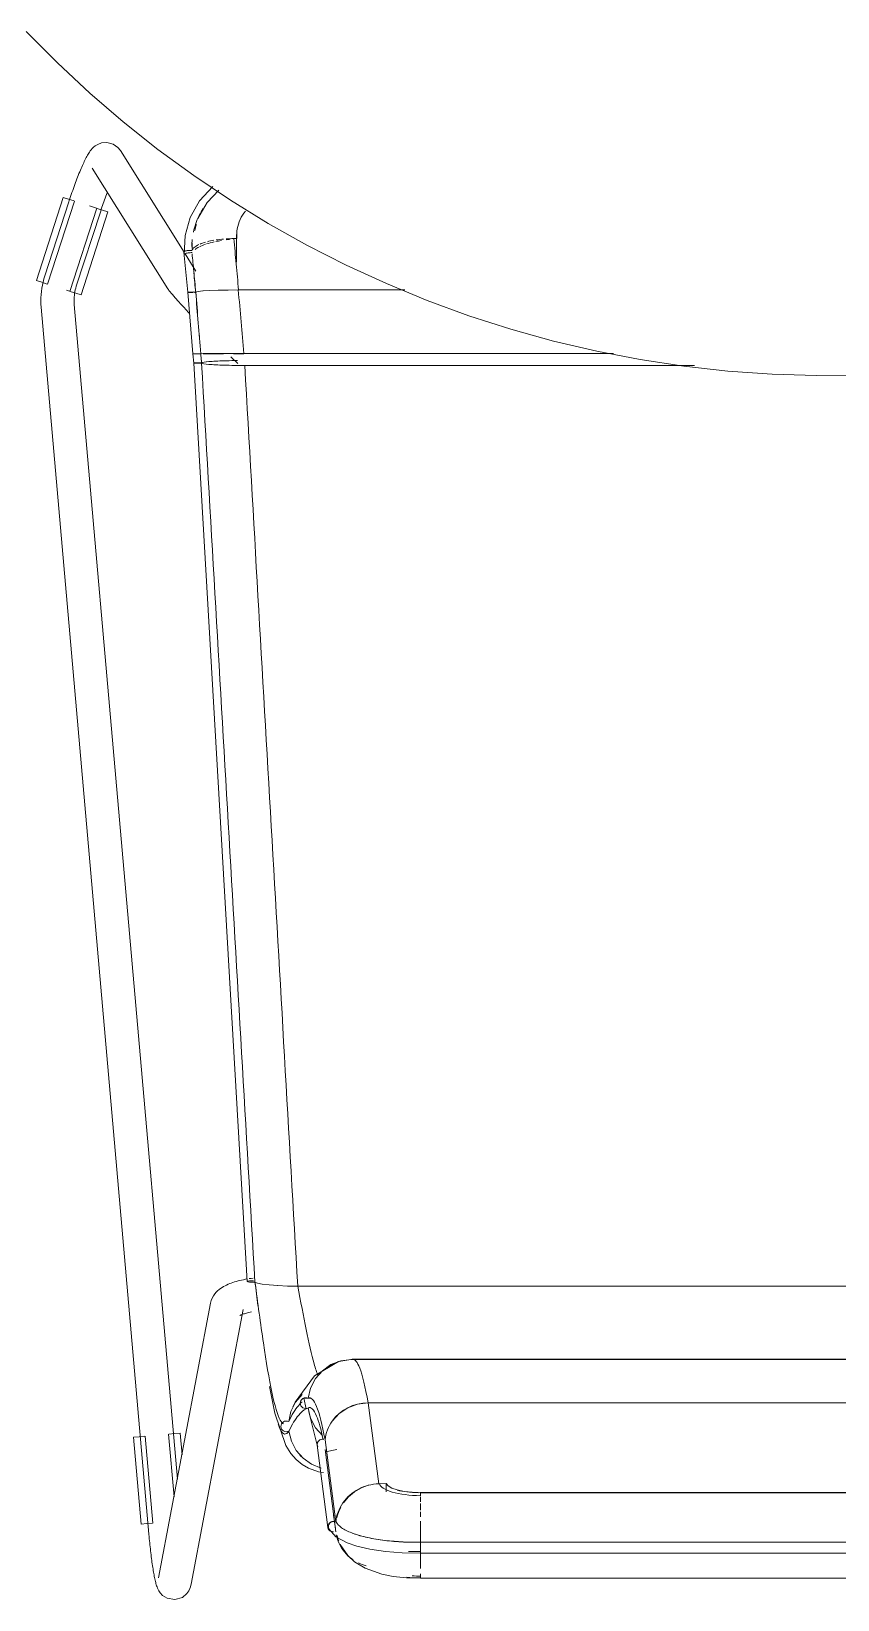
# Model space of a CAD drawing. Header units: millimetres. Extents: x 79795 to 317870, y -36033 to 97293.
# Drawn here: x 211209 to 211501, y 11463 to 12030 of the extents above; entities that cross this region are included whole.
import ezdxf

# ---------------------------------------------------------------- set-up
doc = ezdxf.new("R2010")
doc.units = ezdxf.units.MM
doc.header["$MEASUREMENT"] = 0
doc.layers.add('I-FURN', color=8, linetype='CONTINUOUS', lineweight=9)

msp = doc.modelspace()

# ---------------------------------------------------------------- linework, layer by layer
at = {"layer": 'I-FURN'}
for p, q in [((211207.4, 12030.01), (211218.65, 12018.63)), ((211218.65, 12018.63), (211230.35, 12007.72)), ((211230.35, 12007.72), (211242.48, 11997.28)), ((211242.48, 11997.28), (211255.01, 11987.33)), ((211230.02, 11986.03), (211229.77, 11985.64)), ((211230.27, 11986.41), (211230.02, 11986.03)), ((211230.55, 11986.81), (211230.27, 11986.41)), ((211230.86, 11987.21), (211230.55, 11986.81)), ((211231.23, 11987.63), (211230.86, 11987.21)), ((211231.69, 11988.1), (211231.23, 11987.63)), ((211232.32, 11988.62), (211231.69, 11988.1)), ((211233.24, 11989.18), (211232.32, 11988.62)), ((211234.62, 11989.71), (211233.24, 11989.18)), ((211236.59, 11989.88), (211234.62, 11989.71)), ((211238.82, 11989.29), (211236.59, 11989.88)), ((211240.55, 11988.07), (211238.82, 11989.29)), ((211240.55, 11988.07), (211241.44, 11986.95)), ((211264.48, 11950.18), (211241.44, 11986.95)), ((211255.01, 11987.33), (211267.93, 11977.9)), ((211227.2, 11980.39), (211226.95, 11979.82)), ((211227.44, 11980.96), (211227.2, 11980.39)), ((211227.68, 11981.5), (211227.44, 11980.96)), ((211227.92, 11982.03), (211227.68, 11981.5)), ((211228.16, 11982.54), (211227.92, 11982.03)), ((211228.39, 11983.03), (211228.16, 11982.54)), ((211228.62, 11983.5), (211228.39, 11983.03)), ((211228.85, 11983.96), (211228.62, 11983.5)), ((211229.08, 11984.4), (211228.85, 11983.96)), ((211229.31, 11984.83), (211229.08, 11984.4)), ((211229.54, 11985.24), (211229.31, 11984.83)), ((211229.77, 11985.64), (211229.54, 11985.24)), ((211231.27, 11980.58), (211258.58, 11936.99)), ((211225.19, 11975.35), (211224.94, 11974.66)), ((211225.45, 11976.03), (211225.19, 11975.35)), ((211225.7, 11976.69), (211225.45, 11976.03)), ((211225.96, 11977.34), (211225.7, 11976.69)), ((211226.21, 11977.98), (211225.96, 11977.34)), ((211226.46, 11978.61), (211226.21, 11977.98)), ((211226.71, 11979.22), (211226.46, 11978.61)), ((211226.95, 11979.82), (211226.71, 11979.22)), ((211267.93, 11977.9), (211281.22, 11968.99)), ((211211.07, 11939.97), (211220.76, 11969.98)), ((211220.76, 11969.98), (211222.71, 11969.35)), ((211222.71, 11969.35), (211224.69, 11968.71)), ((211223.18, 11969.62), (211222.93, 11968.88)), ((211223.42, 11970.35), (211223.18, 11969.62)), ((211223.67, 11971.09), (211223.42, 11970.35)), ((211223.92, 11971.82), (211223.67, 11971.09)), ((211224.18, 11972.54), (211223.92, 11971.82)), ((211224.43, 11973.25), (211224.18, 11972.54)), ((211224.68, 11973.96), (211224.43, 11973.25)), ((211224.94, 11974.66), (211224.68, 11973.96)), ((211235.7, 11969.13), (211235.46, 11968.46)), ((211235.93, 11969.78), (211235.7, 11969.13)), ((211236.17, 11970.43), (211235.93, 11969.78)), ((211236.41, 11971.07), (211236.17, 11970.43)), ((211236.64, 11971.69), (211236.41, 11971.07)), ((211270.08, 11968.76), (211274.82, 11973.91)), ((211272.76, 11968.18), (211277.03, 11972.65)), ((211222.78, 11968.42), (211214.07, 11941.61)), ((211215.12, 11938.67), (211224.8, 11968.67)), ((211222.93, 11968.88), (211222.78, 11968.42)), ((211232.87, 11966.07), (211223.19, 11936.06)), ((211225.49, 11937.9), (211234.2, 11964.71)), ((211227.23, 11934.76), (211236.92, 11964.76)), ((211232.78, 11966.1), (211230.3, 11966.9)), ((211232.99, 11966.03), (211234.96, 11965.39)), ((211234.31, 11965.04), (211234.2, 11964.71)), ((211234.53, 11965.73), (211234.31, 11965.04)), ((211234.76, 11966.42), (211234.53, 11965.73)), ((211235, 11967.11), (211234.76, 11966.42)), ((211234.96, 11965.39), (211236.92, 11964.76)), ((211235.23, 11967.79), (211235, 11967.11)), ((211235.46, 11968.46), (211235.23, 11967.79)), ((211266.69, 11962.75), (211270.08, 11968.76)), ((211269.4, 11962.35), (211272.76, 11968.18)), ((211281.22, 11968.99), (211294.85, 11960.61)), ((211264.82, 11956.23), (211266.69, 11962.75)), ((211294.85, 11960.61), (211308.81, 11952.79)), ((211264.53, 11949.32), (211264.82, 11956.23)), ((211282.48, 11955.11), (211283.53, 11955.11)), ((211283.47, 11956.35), (211283.47, 11946.6)), ((211308.81, 11952.79), (211323.06, 11945.53)), ((211264.41, 11950.21), (211265.83, 11935.72)), ((211268.75, 11943.36), (211264.84, 11949.6)), ((211214.07, 11941.61), (211213.74, 11940.52)), ((211323.06, 11945.53), (211337.6, 11938.85)), ((211213.03, 11939.34), (211211.07, 11939.97)), ((211212.86, 11936.04), (211212.75, 11934.9)), ((211213.01, 11937.17), (211212.86, 11936.04)), ((211213.21, 11938.3), (211213.01, 11937.17)), ((211215, 11938.7), (211213.03, 11939.34)), ((211213.46, 11939.41), (211213.21, 11938.3)), ((211213.74, 11940.52), (211213.46, 11939.41)), ((211223.09, 11936.09), (211221.92, 11936.47)), ((211225.28, 11935.39), (211223.3, 11936.02)), ((211224.78, 11934.64), (211224.87, 11935.3)), ((211224.87, 11935.3), (211224.98, 11935.95)), ((211224.98, 11935.95), (211225.12, 11936.6)), ((211225.12, 11936.6), (211225.29, 11937.24)), ((211227.23, 11934.76), (211225.28, 11935.39)), ((211225.29, 11937.24), (211225.48, 11937.87)), ((211225.48, 11937.87), (211225.49, 11937.9)), ((211258.58, 11936.99), (211258.79, 11936.67)), ((211258.79, 11936.67), (211258.98, 11936.41)), ((211258.98, 11936.41), (211259.15, 11936.18)), ((211259.15, 11936.18), (211259.33, 11935.96)), ((211259.33, 11935.96), (211259.51, 11935.74)), ((211259.51, 11935.74), (211259.7, 11935.51)), ((211259.7, 11935.51), (211259.9, 11935.26)), ((211259.9, 11935.26), (211260.11, 11935.01)), ((211265.9, 11935.75), (211265.83, 11935.72)), ((211265.83, 11935.72), (211265.9, 11935.75)), ((211265.83, 11935.72), (211265.89, 11935.7)), ((211265.83, 11935.72), (211267.66, 11913.52)), ((211265.9, 11935.7), (211265.83, 11935.72)), ((211265.89, 11935.7), (211266.08, 11935.67)), ((211266.09, 11935.77), (211265.9, 11935.75)), ((211266.08, 11935.67), (211265.9, 11935.7)), ((211266.08, 11935.67), (211266.37, 11935.65)), ((211266.38, 11935.65), (211266.08, 11935.67)), ((211266.38, 11935.8), (211266.09, 11935.77)), ((211266.09, 11935.77), (211266.39, 11935.8)), ((211266.37, 11935.65), (211266.75, 11935.64)), ((211266.77, 11935.81), (211266.38, 11935.8)), ((211266.76, 11935.64), (211266.38, 11935.65)), ((211266.39, 11935.8), (211266.77, 11935.81)), ((211266.75, 11935.64), (211267.21, 11935.63)), ((211267.21, 11935.63), (211266.76, 11935.64)), ((211267.22, 11935.82), (211266.77, 11935.81)), ((211266.77, 11935.81), (211267.22, 11935.82)), ((211267.21, 11935.63), (211267.7, 11935.62)), ((211267.7, 11935.62), (211267.21, 11935.63)), ((211267.71, 11935.83), (211267.22, 11935.82)), ((211267.22, 11935.82), (211267.72, 11935.83)), ((211268.21, 11935.82), (211267.71, 11935.83)), ((211267.72, 11935.83), (211268.21, 11935.82)), ((211268.19, 11935.62), (211268.67, 11935.63)), ((211268.67, 11935.63), (211268.2, 11935.62)), ((211268.68, 11935.82), (211268.21, 11935.82)), ((211268.21, 11935.82), (211268.68, 11935.82)), ((211269.57, 11936.01), (211268.68, 11935.82)), ((211268.68, 11935.82), (211269.57, 11936.01)), ((211271.31, 11936.19), (211269.57, 11936.01)), ((211269.57, 11936.01), (211271.29, 11936.19)), ((211271.3, 11936.19), (211273.74, 11936.34)), ((211273.79, 11936.34), (211271.31, 11936.19)), ((211273.78, 11936.34), (211276.82, 11936.45)), ((211276.88, 11936.45), (211273.79, 11936.34)), ((211280.32, 11936.53), (211276.88, 11936.45)), ((211276.88, 11936.45), (211280.32, 11936.53)), ((211284.18, 11936.55), (211280.42, 11936.53)), ((211280.42, 11936.53), (211284.06, 11936.55)), ((211344.29, 11936.55), (211284.18, 11936.55)), ((211284.18, 11936.55), (211344.29, 11936.55)), ((211337.6, 11938.85), (211352.39, 11932.76)), ((211212.69, 11933.76), (211212.68, 11932.62)), ((211212.68, 11932.62), (211212.71, 11931.48)), ((211212.75, 11934.9), (211212.69, 11933.76)), ((211212.71, 11931.48), (211212.78, 11930.34)), ((211212.78, 11930.34), (211212.79, 11930.29)), ((211212.79, 11930.29), (211251.73, 11486.97)), ((211224.68, 11933.32), (211224.72, 11933.98)), ((211224.68, 11932.66), (211224.68, 11933.32)), ((211224.69, 11932), (211224.68, 11932.66)), ((211224.74, 11931.34), (211224.69, 11932)), ((211224.72, 11933.98), (211224.78, 11934.64)), ((211262.04, 11506.84), (211224.74, 11931.34)), ((211260.11, 11935.01), (211260.34, 11934.75)), ((211260.34, 11934.75), (211260.58, 11934.47)), ((211260.58, 11934.47), (211260.84, 11934.17)), ((211260.84, 11934.17), (211261.11, 11933.86)), ((211261.11, 11933.86), (211261.4, 11933.54)), ((211261.4, 11933.54), (211261.7, 11933.2)), ((211261.7, 11933.2), (211262.02, 11932.85)), ((211262.02, 11932.85), (211262.35, 11932.49)), ((211262.35, 11932.49), (211262.69, 11932.11)), ((211262.69, 11932.11), (211263.05, 11931.72)), ((211263.05, 11931.72), (211263.42, 11931.32)), ((211263.42, 11931.32), (211263.8, 11930.9)), ((211263.8, 11930.9), (211264.19, 11930.48)), ((211264.19, 11930.48), (211264.59, 11930.04)), ((211264.59, 11930.04), (211265, 11929.6)), ((211265, 11929.6), (211265.43, 11929.15)), ((211352.39, 11932.76), (211367.42, 11927.26)), ((211265.43, 11929.15), (211265.86, 11928.68)), ((211265.86, 11928.68), (211266.3, 11928.21)), ((211367.42, 11927.26), (211382.65, 11922.37)), ((211382.65, 11922.37), (211398.07, 11918.09)), ((211398.07, 11918.09), (211413.64, 11914.43)), ((211267.93, 11910.16), (211267.66, 11913.52)), ((211267.73, 11913.52), (211267.66, 11913.52)), ((211267.66, 11913.52), (211267.73, 11913.52)), ((211267.72, 11913.52), (211267.66, 11913.52)), ((211267.66, 11913.52), (211267.72, 11913.52)), ((211267.91, 11913.53), (211268.21, 11913.53)), ((211268.2, 11913.53), (211267.91, 11913.53)), ((211268.58, 11913.53), (211268.2, 11913.53)), ((211268.21, 11913.53), (211268.59, 11913.53)), ((211268.59, 11913.52), (211268.21, 11913.52)), ((211268.21, 11913.52), (211268.59, 11913.52)), ((211269.04, 11913.53), (211268.58, 11913.53)), ((211268.59, 11913.53), (211269.04, 11913.53)), ((211269.05, 11913.52), (211268.59, 11913.52)), ((211268.59, 11913.52), (211269.04, 11913.52)), ((211269.04, 11913.53), (211269.53, 11913.53)), ((211269.53, 11913.53), (211269.04, 11913.53)), ((211269.04, 11913.52), (211269.53, 11913.51)), ((211269.54, 11913.51), (211269.05, 11913.52)), ((211269.53, 11913.53), (211270.03, 11913.53)), ((211270.02, 11913.53), (211269.53, 11913.53)), ((211269.53, 11913.51), (211270.03, 11913.52)), ((211270.03, 11913.52), (211269.54, 11913.51)), ((211270.5, 11913.53), (211270.02, 11913.53)), ((211270.03, 11913.53), (211270.5, 11913.53)), ((211270.5, 11913.52), (211270.03, 11913.52)), ((211270.03, 11913.52), (211270.5, 11913.52)), ((211270.5, 11913.53), (211271.39, 11913.54)), ((211271.38, 11913.54), (211270.5, 11913.53)), ((211273.13, 11913.56), (211271.38, 11913.54)), ((211271.39, 11913.54), (211273.13, 11913.56)), ((211273.15, 11913.49), (211271.4, 11913.5)), ((211271.4, 11913.5), (211273.15, 11913.49)), ((211273.13, 11913.56), (211275.63, 11913.57)), ((211275.63, 11913.57), (211273.13, 11913.56)), ((211275.65, 11913.48), (211273.15, 11913.49)), ((211273.15, 11913.49), (211275.65, 11913.48)), ((211278.77, 11913.58), (211275.63, 11913.57)), ((211275.64, 11913.57), (211278.77, 11913.58)), ((211278.77, 11913.47), (211275.65, 11913.48)), ((211275.65, 11913.48), (211278.77, 11913.47)), ((211278.77, 11913.58), (211282.33, 11913.58)), ((211282.33, 11913.58), (211278.77, 11913.58)), ((211281.42, 11912.44), (211283.84, 11909.93)), ((211282.33, 11913.58), (211286.12, 11913.59)), ((211286.12, 11913.59), (211282.33, 11913.58)), ((211286.11, 11913.46), (211282.33, 11913.46)), ((211282.33, 11913.46), (211286.11, 11913.46)), ((211286.12, 11913.59), (211419.76, 11913.59)), ((211419.76, 11913.59), (211286.12, 11913.59)), ((211413.64, 11914.43), (211429.35, 11911.39)), ((211268, 11910.19), (211267.93, 11910.16)), ((211267.93, 11910.16), (211287.22, 11578.25)), ((211267.93, 11910.16), (211268, 11910.14)), ((211268.19, 11910.22), (211268, 11910.19)), ((211268, 11910.14), (211268.19, 11910.11)), ((211268.48, 11910.24), (211268.19, 11910.22)), ((211268.19, 11910.11), (211268.48, 11910.09)), ((211268.87, 11910.26), (211268.48, 11910.24)), ((211268.48, 11910.09), (211268.86, 11910.07)), ((211268.86, 11910.07), (211269.31, 11910.06)), ((211269.32, 11910.27), (211268.87, 11910.26)), ((211269.31, 11910.06), (211269.8, 11910.05)), ((211269.81, 11910.27), (211269.32, 11910.27)), ((211269.8, 11910.05), (211270.3, 11910.06)), ((211270.3, 11910.27), (211269.81, 11910.27)), ((211270.77, 11910.26), (211270.3, 11910.27)), ((211270.3, 11910.06), (211270.77, 11910.06)), ((211271.68, 11910.47), (211270.77, 11910.26)), ((211270.77, 11910.06), (211271.66, 11909.85)), ((211271.66, 11909.85), (211273.4, 11909.66)), ((211273.43, 11910.67), (211271.68, 11910.47)), ((211273.4, 11909.66), (211275.91, 11909.5)), ((211275.92, 11910.83), (211273.43, 11910.67)), ((211275.91, 11909.5), (211279.04, 11909.37)), ((211279.04, 11910.95), (211275.92, 11910.83)), ((211282.59, 11911.03), (211279.04, 11910.95)), ((211279.04, 11909.37), (211282.6, 11909.3)), ((211283.83, 11911.04), (211282.59, 11911.03)), ((211282.6, 11909.3), (211286.39, 11909.27)), ((211286.39, 11909.27), (211448.98, 11909.27)), ((211448.98, 11909.27), (211286.39, 11909.27)), ((211429.35, 11911.39), (211445.17, 11908.99)), ((211445.17, 11908.99), (211461.07, 11907.22)), ((211461.07, 11907.22), (211477.03, 11906.09)), ((211477.03, 11906.09), (211493.02, 11905.6)), ((211493.02, 11905.6), (211509.02, 11905.74)), ((211282.13, 11577.9), (211282.74, 11578.09)), ((211282.74, 11578.09), (211283.35, 11578.27)), ((211283.35, 11578.27), (211283.98, 11578.44)), ((211283.98, 11578.44), (211284.63, 11578.61)), ((211284.63, 11578.61), (211285.28, 11578.76)), ((211285.28, 11578.76), (211285.95, 11578.9)), ((211285.95, 11578.9), (211286.63, 11579.04)), ((211286.63, 11579.04), (211287.32, 11579.16)), ((211287.28, 11578.31), (211287.22, 11578.25)), ((211287.22, 11578.25), (211287.28, 11578.31)), ((211287.22, 11578.25), (211287.29, 11578.2)), ((211287.29, 11578.2), (211287.22, 11578.25)), ((211287.47, 11578.36), (211287.28, 11578.31)), ((211287.28, 11578.31), (211287.46, 11578.36)), ((211287.29, 11578.2), (211287.49, 11578.15)), ((211287.48, 11578.15), (211287.29, 11578.2)), ((211287.46, 11578.36), (211287.75, 11578.4)), ((211287.76, 11578.4), (211287.47, 11578.36)), ((211287.78, 11578.11), (211287.48, 11578.15)), ((211287.49, 11578.15), (211287.79, 11578.11)), ((211287.75, 11578.4), (211288.13, 11578.44)), ((211288.14, 11578.44), (211287.76, 11578.4)), ((211288.17, 11578.07), (211287.78, 11578.11)), ((211287.79, 11578.11), (211288.17, 11578.07)), ((211288.03, 11579.28), (211288.74, 11579.39)), ((211288.13, 11578.44), (211288.59, 11578.46)), ((211288.59, 11578.46), (211288.14, 11578.44)), ((211288.17, 11578.07), (211288.63, 11578.05)), ((211288.62, 11578.05), (211288.17, 11578.07)), ((211289.08, 11578.47), (211288.59, 11578.46)), ((211288.59, 11578.46), (211289.08, 11578.47)), ((211289.12, 11578.04), (211288.62, 11578.05)), ((211288.63, 11578.05), (211289.12, 11578.04)), ((211288.74, 11579.39), (211289.47, 11579.49)), ((211289.58, 11578.47), (211289.08, 11578.47)), ((211289.08, 11578.47), (211289.58, 11578.47)), ((211289.12, 11578.04), (211289.62, 11578.05)), ((211289.61, 11578.05), (211289.12, 11578.04)), ((211290.09, 11578.07), (211289.61, 11578.05)), ((211289.62, 11578.05), (211290.09, 11578.07)), ((211290.09, 11578.07), (211290.99, 11577.67)), ((211290.99, 11577.67), (211290.09, 11578.07)), ((211274.65, 11572.29), (211275.09, 11573.08)), ((211275.09, 11573.08), (211275.57, 11573.77)), ((211275.57, 11573.77), (211276.08, 11574.37)), ((211276.08, 11574.37), (211276.6, 11574.88)), ((211276.6, 11574.88), (211277.13, 11575.34)), ((211277.13, 11575.34), (211277.67, 11575.74)), ((211277.67, 11575.74), (211278.2, 11576.1)), ((211278.2, 11576.1), (211278.74, 11576.42)), ((211278.74, 11576.42), (211279.28, 11576.71)), ((211279.28, 11576.71), (211279.83, 11576.98)), ((211279.83, 11576.98), (211280.39, 11577.24)), ((211280.39, 11577.24), (211280.96, 11577.47)), ((211280.96, 11577.47), (211281.54, 11577.69)), ((211281.54, 11577.69), (211282.13, 11577.9)), ((211290.99, 11577.67), (211292.74, 11577.3)), ((211292.73, 11577.3), (211290.99, 11577.67)), ((211292.74, 11577.3), (211295.23, 11576.99)), ((211295.2, 11576.99), (211292.74, 11577.3)), ((211295.23, 11576.99), (211298.33, 11576.75)), ((211298.29, 11576.75), (211295.23, 11576.99)), ((211298.33, 11576.75), (211301.87, 11576.6)), ((211301.81, 11576.6), (211298.33, 11576.75)), ((211301.87, 11576.6), (211305.64, 11576.54)), ((211305.56, 11576.54), (211301.87, 11576.6)), ((211305.64, 11576.54), (211689.04, 11576.54)), ((211689.04, 11576.54), (211305.64, 11576.54)), ((211274.03, 11570.41), (211255.21, 11471.12)), ((211267, 11468.88), (211285.82, 11568.17)), ((211274.03, 11570.41), (211274.29, 11571.4)), ((211274.29, 11571.4), (211274.65, 11572.29)), ((211286.27, 11566.62), (211286.64, 11566.73)), ((211286.64, 11566.73), (211287.03, 11566.84)), ((211287.03, 11566.84), (211287.45, 11566.94)), ((211287.45, 11566.94), (211287.9, 11567.05)), ((211287.9, 11567.05), (211288.37, 11567.15)), ((211288.37, 11567.15), (211288.86, 11567.25)), ((211284.6, 11565.94), (211284.62, 11565.96)), ((211284.62, 11565.96), (211284.7, 11566)), ((211284.7, 11566), (211284.78, 11566.05)), ((211284.78, 11566.05), (211284.94, 11566.12)), ((211284.94, 11566.12), (211285.13, 11566.21)), ((211285.13, 11566.21), (211285.36, 11566.31)), ((211285.36, 11566.31), (211285.63, 11566.41)), ((211285.63, 11566.41), (211285.94, 11566.51)), ((211285.94, 11566.51), (211286.27, 11566.62)), ((211325.48, 11550.19), (211320.45, 11549.39)), ((211324.94, 11550.04), (211321.15, 11549.56)), ((211321.16, 11549.56), (211324.94, 11550.03)), ((211324.94, 11550.04), (211669.73, 11550.04)), ((211669.73, 11550.04), (211324.94, 11550.04)), ((211364.39, 11550.19), (211325.48, 11550.19)), ((211669.19, 11550.19), (211364.39, 11550.19)), ((211311.64, 11544.21), (211304.66, 11534.67)), ((211320.29, 11549.32), (211311.64, 11544.21)), ((211314.45, 11546.03), (211311.94, 11543.15)), ((211311.94, 11543.15), (211314.45, 11546.02)), ((211317.58, 11548.2), (211314.45, 11546.03)), ((211314.45, 11546.02), (211317.59, 11548.19)), ((211320.45, 11549.39), (211317.27, 11548.02)), ((211321.15, 11549.56), (211317.58, 11548.2)), ((211317.59, 11548.19), (211321.16, 11549.56)), ((211295.33, 11540.34), (211297.23, 11530.68)), ((211310.19, 11539.76), (211309.29, 11536.05)), ((211310.19, 11539.76), (211311.94, 11543.15)), ((211311.94, 11543.15), (211310.19, 11539.76)), ((211304.71, 11534.59), (211303.07, 11531.27)), ((211303.08, 11531.27), (211304.72, 11534.59)), ((211304.66, 11534.67), (211303.77, 11532.92)), ((211307.11, 11537.43), (211304.71, 11534.59)), ((211304.72, 11534.59), (211307.11, 11537.43)), ((211306.52, 11534.78), (211306.45, 11534.29)), ((211306.45, 11534.29), (211306.52, 11533.8)), ((211306.46, 11534.29), (211306.52, 11534.78)), ((211306.52, 11533.8), (211306.46, 11534.29)), ((211306.52, 11534.78), (211306.71, 11535.24)), ((211306.71, 11535.24), (211306.52, 11534.78)), ((211306.71, 11533.34), (211306.52, 11533.8)), ((211306.52, 11533.8), (211306.71, 11533.34)), ((211307, 11535.65), (211306.71, 11535.24)), ((211306.71, 11535.24), (211307, 11535.64)), ((211307, 11532.94), (211306.71, 11533.34)), ((211306.71, 11533.34), (211307, 11532.94)), ((211307, 11535.64), (211307.39, 11535.96)), ((211307.38, 11535.96), (211307, 11535.65)), ((211307.39, 11532.62), (211307, 11532.94)), ((211307, 11532.94), (211307.38, 11532.62)), ((211307.83, 11536.16), (211307.38, 11535.96)), ((211307.39, 11535.96), (211307.84, 11536.16)), ((211310.36, 11536.06), (211307.48, 11536.01)), ((211307.78, 11536.15), (211308.61, 11532.25)), ((211308.33, 11536.25), (211307.83, 11536.16)), ((211307.84, 11536.16), (211308.33, 11536.24)), ((211308.82, 11536.21), (211308.33, 11536.25)), ((211308.33, 11536.24), (211308.82, 11536.2)), ((211309.29, 11536.05), (211308.82, 11536.21)), ((211308.82, 11536.2), (211309.29, 11536.04)), ((211327.21, 11533.96), (211323.66, 11532.64)), ((211330.98, 11534.44), (211327.21, 11533.96)), ((211334.84, 11505.16), (211330.98, 11534.44)), ((211330.98, 11534.44), (211663.69, 11534.44)), ((211663.69, 11534.44), (211330.98, 11534.44)), ((211297.23, 11530.68), (211301.22, 11518.96)), ((211299.7, 11526.82), (211299.99, 11527.22)), ((211299.99, 11527.22), (211299.7, 11526.82)), ((211299.99, 11527.22), (211300.37, 11527.54)), ((211300.37, 11527.54), (211299.99, 11527.22)), ((211300.82, 11527.75), (211300.37, 11527.54)), ((211300.37, 11527.54), (211300.82, 11527.74)), ((211301.31, 11527.84), (211300.82, 11527.75)), ((211300.82, 11527.74), (211301.31, 11527.83)), ((211301.81, 11527.81), (211301.31, 11527.84)), ((211301.31, 11527.83), (211301.81, 11527.8)), ((211302.28, 11527.66), (211301.81, 11527.81)), ((211301.81, 11527.8), (211302.28, 11527.65)), ((211302.28, 11527.65), (211303.08, 11531.27)), ((211303.07, 11531.27), (211302.28, 11527.66)), ((211307.38, 11532.62), (211307.83, 11532.42)), ((211307.84, 11532.42), (211307.39, 11532.62)), ((211307.83, 11532.42), (211308.33, 11532.34)), ((211308.33, 11532.34), (211307.84, 11532.42)), ((211308.82, 11532.38), (211308.33, 11532.34)), ((211308.33, 11532.34), (211308.82, 11532.38)), ((211309.29, 11532.54), (211308.82, 11532.38)), ((211308.82, 11532.38), (211309.29, 11532.54)), ((211309.29, 11532.54), (211310.19, 11528.82)), ((211309.65, 11530.69), (211309.33, 11532.56)), ((211312.62, 11519.08), (211309.65, 11530.69)), ((211310.19, 11528.82), (211311.94, 11525.43)), ((211320.55, 11530.57), (211318.06, 11527.82)), ((211323.66, 11532.64), (211320.55, 11530.57)), ((211246.16, 11521.98), (211248.2, 11522.16)), ((211248.92, 11490.57), (211246.16, 11521.98)), ((211248.2, 11522.16), (211250.27, 11522.34)), ((211253.15, 11490.95), (211250.39, 11522.36)), ((211258.84, 11523.1), (211260.83, 11500.49)), ((211258.96, 11523.11), (211261.03, 11523.29)), ((211261.03, 11523.29), (211263.07, 11523.47)), ((211263.77, 11515.57), (211263.07, 11523.47)), ((211299.46, 11525.87), (211299.52, 11526.36)), ((211299.52, 11526.36), (211299.46, 11525.87)), ((211299.54, 11525.39), (211299.46, 11525.87)), ((211299.46, 11525.87), (211299.53, 11525.39)), ((211299.52, 11526.36), (211299.7, 11526.82)), ((211299.7, 11526.82), (211299.52, 11526.36)), ((211299.53, 11525.39), (211299.73, 11524.93)), ((211299.73, 11524.93), (211299.54, 11525.39)), ((211300.03, 11524.54), (211299.73, 11524.93)), ((211299.73, 11524.93), (211300.03, 11524.54)), ((211300.42, 11524.23), (211300.03, 11524.54)), ((211300.03, 11524.54), (211300.42, 11524.23)), ((211300.87, 11524.04), (211300.42, 11524.23)), ((211300.42, 11524.23), (211300.87, 11524.04)), ((211301.37, 11523.96), (211300.87, 11524.04)), ((211300.87, 11524.04), (211301.37, 11523.96)), ((211301.86, 11524.01), (211301.37, 11523.96)), ((211301.37, 11523.96), (211301.86, 11524)), ((211302.33, 11524.17), (211301.86, 11524.01)), ((211301.86, 11524), (211302.33, 11524.17)), ((211302.33, 11524.17), (211303.24, 11520.54)), ((211311.94, 11525.43), (211314.45, 11522.55)), ((211301.22, 11518.96), (211303.03, 11516.14)), ((211303.03, 11516.14), (211305.03, 11513.89)), ((211303.24, 11520.54), (211304.98, 11517.22)), ((211304.98, 11517.22), (211307.46, 11514.39)), ((211312.66, 11519.86), (211312.59, 11519.39)), ((211312.59, 11519.39), (211312.66, 11518.92)), ((211312.6, 11519.15), (211316.46, 11489.38)), ((211312.85, 11520.3), (211312.66, 11519.86)), ((211312.66, 11518.92), (211312.84, 11518.48)), ((211313.14, 11520.68), (211312.85, 11520.3)), ((211313.52, 11520.98), (211313.14, 11520.68)), ((211313.97, 11521.17), (211313.52, 11520.98)), ((211314.47, 11521.25), (211313.97, 11521.17)), ((211314.96, 11521.22), (211314.47, 11521.25)), ((211319.28, 11491.36), (211315.43, 11521.06)), ((211315.45, 11517.51), (211319.3, 11487.82)), ((211315.58, 11516.73), (211319.65, 11517.54)), ((211305.03, 11513.89), (211307.2, 11512.12)), ((211307.46, 11514.39), (211306.36, 11515.49)), ((211307.2, 11512.12), (211309.47, 11510.77)), ((211307.46, 11514.39), (211310.54, 11512.22)), ((211309.47, 11510.77), (211313.07, 11509.48)), ((211310.54, 11512.22), (211314.06, 11510.82)), ((211313.07, 11509.48), (211314.84, 11509.25)), ((211337.56, 11505.23), (211334.84, 11505.16)), ((211337.56, 11505.23), (211337.56, 11502.22)), ((211338.2, 11504.37), (211337.56, 11505.23)), ((211339.55, 11503.58), (211338.2, 11504.37)), ((211341.53, 11502.91), (211339.55, 11503.58)), ((211344.02, 11502.4), (211341.53, 11502.91)), ((211346.87, 11502.08), (211344.02, 11502.4)), ((211349.91, 11501.97), (211346.87, 11502.08)), ((211644.76, 11501.97), (211349.91, 11501.97)), ((211349.91, 11501.91), (211644.76, 11501.91)), ((211349.91, 11498.64), (211349.91, 11500.38)), ((211319.15, 11489.01), (211318.53, 11493.79)), ((211349.91, 11495.59), (211349.91, 11498.06)), ((211349.91, 11493.23), (211349.91, 11495.07)), ((211250.96, 11490.75), (211248.92, 11490.57)), ((211253.03, 11490.93), (211250.96, 11490.75)), ((211319.36, 11485.98), (211316.82, 11488.88)), ((211325.24, 11487.33), (211328.68, 11486.24)), ((211349.91, 11484.04), (211349.91, 11491.6)), ((211349.91, 11487.85), (211349.91, 11484.04)), ((211251.75, 11486.81), (211251.73, 11486.97)), ((211251.82, 11486.06), (211251.75, 11486.81)), ((211251.89, 11485.31), (211251.82, 11486.06)), ((211251.96, 11484.56), (211251.89, 11485.31)), ((211252.03, 11483.81), (211251.96, 11484.56)), ((211252.11, 11483.08), (211252.03, 11483.81)), ((211252.19, 11482.34), (211252.11, 11483.08)), ((211252.27, 11481.62), (211252.19, 11482.34)), ((211323.48, 11483.79), (211319.36, 11485.98)), ((211320.94, 11483.19), (211320.84, 11483.39)), ((211323.62, 11479.29), (211320.94, 11483.19)), ((211326.94, 11482.63), (211323.48, 11483.79)), ((211331.63, 11481.53), (211326.94, 11482.63)), ((211328.68, 11486.24), (211333.11, 11485.27)), ((211333.11, 11485.27), (211337.12, 11484.68)), ((211337.12, 11484.68), (211343.69, 11484.15)), ((211343.69, 11484.15), (211349.91, 11484.07)), ((211644.76, 11484.07), (211349.91, 11484.07)), ((211349.91, 11484.06), (211349.91, 11483.96)), ((211349.91, 11480.11), (211349.91, 11484.06)), ((211349.91, 11483.96), (211349.91, 11483.73)), ((211349.91, 11483.73), (211349.91, 11483.4)), ((211349.91, 11483.4), (211349.91, 11482.99)), ((211349.91, 11482.99), (211349.91, 11482.51)), ((211349.91, 11482.51), (211349.91, 11482.01)), ((211349.91, 11482.01), (211349.91, 11481.52)), ((211252.35, 11480.9), (211252.27, 11481.62)), ((211252.43, 11480.19), (211252.35, 11480.9)), ((211252.52, 11479.49), (211252.43, 11480.19)), ((211252.6, 11478.8), (211252.52, 11479.49)), ((211252.69, 11478.13), (211252.6, 11478.8)), ((211252.78, 11477.46), (211252.69, 11478.13)), ((211252.86, 11476.81), (211252.78, 11477.46)), ((211252.95, 11476.18), (211252.86, 11476.81)), ((211253.05, 11475.56), (211252.95, 11476.18)), ((211326.09, 11477), (211323.62, 11479.29)), ((211329.98, 11474.61), (211326.09, 11477)), ((211337.25, 11480.69), (211331.63, 11481.53)), ((211343.37, 11480.2), (211337.25, 11480.69)), ((211349.91, 11480.11), (211343.37, 11480.2)), ((211349.91, 11481.52), (211349.91, 11481.07)), ((211349.91, 11481.07), (211349.91, 11480.68)), ((211349.91, 11480.68), (211349.91, 11480.37)), ((211349.91, 11480.37), (211349.91, 11480.18)), ((211349.91, 11480.35), (211349.91, 11477.33)), ((211349.91, 11477.34), (211349.91, 11480.35)), ((211349.91, 11480.18), (211349.91, 11480.11)), ((211349.91, 11480.11), (211644.76, 11480.11)), ((211349.91, 11474.59), (211349.91, 11477.17)), ((211253.14, 11474.96), (211253.05, 11475.56)), ((211253.23, 11474.37), (211253.14, 11474.96)), ((211253.32, 11473.8), (211253.23, 11474.37)), ((211253.41, 11473.25), (211253.32, 11473.8)), ((211253.51, 11472.72), (211253.41, 11473.25)), ((211253.6, 11472.2), (211253.51, 11472.72)), ((211253.7, 11471.71), (211253.6, 11472.2)), ((211253.79, 11471.23), (211253.7, 11471.71)), ((211253.89, 11470.77), (211253.79, 11471.23)), ((211253.99, 11470.33), (211253.89, 11470.77)), ((211254.09, 11469.9), (211253.99, 11470.33)), ((211336.02, 11472.48), (211329.98, 11474.61)), ((211340.06, 11471.69), (211336.02, 11472.48)), ((211344.88, 11471.18), (211340.06, 11471.69)), ((211349.91, 11471.07), (211344.88, 11471.18)), ((211349.91, 11471.09), (211349.91, 11472.56)), ((211349.91, 11471.24), (211349.91, 11471.07)), ((211349.91, 11471.07), (211644.76, 11471.07)), ((211254.19, 11469.49), (211254.09, 11469.9)), ((211254.3, 11469.09), (211254.19, 11469.49)), ((211254.41, 11468.69), (211254.3, 11469.09)), ((211254.54, 11468.29), (211254.41, 11468.69)), ((211254.68, 11467.89), (211254.54, 11468.29)), ((211254.85, 11467.46), (211254.68, 11467.89)), ((211255.07, 11466.99), (211254.85, 11467.46)), ((211255.37, 11466.43), (211255.07, 11466.99)), ((211255.85, 11465.72), (211255.37, 11466.43)), ((211256.7, 11464.82), (211255.85, 11465.72)), ((211258.36, 11463.77), (211256.7, 11464.82)), ((211263.87, 11464.12), (211265.44, 11465.45)), ((211265.44, 11465.45), (211266.19, 11466.53)), ((211266.19, 11466.53), (211266.57, 11467.33)), ((211266.57, 11467.33), (211266.78, 11467.95)), ((211266.78, 11467.95), (211266.92, 11468.47)), ((211266.92, 11468.47), (211267, 11468.88)), ((211261.12, 11463.29), (211258.36, 11463.77)), ((211263.87, 11464.12), (211261.12, 11463.29))]:
    msp.add_line(p, q, dxfattribs=at)
for centre, major_axis, ratio, start_param, end_param in [((211331.11, 11519.37), (-15.78, 0), 0.955139, 4.720632, 5.68731), ((211331.11, 11519.37), (-15.78, 0), 0.955139, 5.687432, 5.928979), ((211314.55, 11519.38), (-1.96, 0), 0.955139, 4.501447, 6.790779), ((211331.11, 11519.37), (-15.78, 0), 0.955139, 5.929149, 6.170649), ((211349.91, 11486.82), (0, -15.75), 0.000004, 3.431839, 3.614078), ((211349.91, 11475.35), (-12.4, 0), 0.287441, 1.332781, 1.570796)]:
    msp.add_ellipse(centre, major_axis=major_axis, ratio=ratio, start_param=start_param, end_param=end_param, dxfattribs=at)
for points, knots in [([(211267.85, 11957.45), (211268.29, 11959.53), (211269.26, 11962.49), (211270.82, 11965.16), (211271.35, 11965.96)], [-0.8210019, -0.8210019, -0.8210019, -0.8210019, -0.6666667, -0.5975811, -0.5975811, -0.5975811, -0.5975811]), ([(211283.53, 11955.11), (211283.31, 11957.49), (211283.94, 11961.09), (211285.87, 11964.09), (211286.64, 11965)], [0, 0, 0, 0, 0.3333333, 0.5, 0.5, 0.5, 0.5]), ([(211264.46, 11950.36), (211264.47, 11950.39), (211264.52, 11950.43), (211264.62, 11950.51), (211264.82, 11950.61), (211265.14, 11950.71), (211265.53, 11950.79), (211265.89, 11950.82), (211266.26, 11950.84), (211266.71, 11950.83), (211267.07, 11950.8), (211267.24, 11950.77)], [0.5555556, 0.5555556, 0.5555556, 0.5555556, 0.5833333, 0.6180556, 0.6527778, 0.7222222, 0.7916667, 0.8263889, 0.8611111, 0.9305556, 1, 1, 1, 1]), ([(211267.35, 11950.04), (211267.12, 11950.05), (211266.64, 11950.04), (211265.88, 11949.96), (211265.22, 11949.8), (211264.78, 11949.63), (211264.63, 11949.51), (211264.59, 11949.47)], [-1, -1, -1, -1, -0.90625, -0.8125, -0.71875, -0.625, -0.5625, -0.5625, -0.5625, -0.5625]), ([(211267.36, 11949.61), (211267.56, 11947.55), (211268, 11942.98), (211268.44, 11938.34), (211268.68, 11935.82)], [0.0788661, 0.0788661, 0.0788661, 0.0788661, 0.5, 1, 1, 1, 1]), ([(211267.93, 11910.16), (211267.93, 11910.18), (211268.07, 11910.21), (211268.46, 11910.24), (211268.85, 11910.26), (211269.31, 11910.27), (211269.8, 11910.28), (211270.31, 11910.27), (211270.62, 11910.27), (211270.77, 11910.26)], [-0.5, -0.5, -0.5, -0.5, -0.375, -0.3125, -0.25, -0.1875, -0.125, -0.0625, 0, 0, 0, 0]), ([(211270.77, 11910.06), (211270.54, 11910.06), (211270.05, 11910.05), (211269.42, 11910.05), (211268.96, 11910.07), (211268.54, 11910.08), (211268.09, 11910.11), (211267.93, 11910.14), (211267.93, 11910.16)], [-1, -1, -1, -1, -0.90625, -0.8125, -0.765625, -0.71875, -0.625, -0.501507, -0.501507, -0.501507, -0.501507]), ([(211270.77, 11910.26), (211271.06, 11910.41), (211272.46, 11910.62), (211275.81, 11910.84), (211278.96, 11910.96), (211281.75, 11911.02), (211283.41, 11911.04), (211283.83, 11911.05)], [-1, -1, -1, -1, -0.6666667, -0.5, -0.3333333, -0.1666667, -0.1114394, -0.1114394, -0.1114394, -0.1114394]), ([(211286.39, 11909.27), (211285.11, 11909.27), (211282.56, 11909.29), (211278.96, 11909.37), (211275.79, 11909.49), (211272.43, 11909.71), (211271.04, 11909.92), (211270.77, 11910.06)], [-1, -1, -1, -1, -0.833333, -0.666667, -0.5, -0.333333, 0, 0, 0, 0]), ([(211290.09, 11578.07), (211291.1, 11570.52), (211293.14, 11555.3), (211296.19, 11536.87), (211298.63, 11528.57), (211300.05, 11526.97), (211300.45, 11526.77)], [0, 0, 0, 0, 0.25, 0.5, 0.75, 0.8499412, 0.8499412, 0.8499412, 0.8499412]), ([(211312.94, 11544.26), (211312.45, 11545.41), (211310.99, 11549.66), (211308.56, 11560.37), (211306.61, 11571.15), (211305.64, 11576.54)], [0.375, 0.375, 0.375, 0.375, 0.5, 0.75, 1, 1, 1, 1]), ([(211330.98, 11534.44), (211329.97, 11540.16), (211328.14, 11547.8), (211326.31, 11550.19), (211325.48, 11550.19)], [0, 0, 0, 0, 0.5, 0.9107154, 0.9107154, 0.9107154, 0.9107154]), ([(211302.28, 11527.65), (211303.45, 11530.06), (211305.08, 11532.72), (211306.71, 11534.39), (211307.16, 11534.78)], [0, 0, 0, 0, 0.5, 0.696307, 0.696307, 0.696307, 0.696307]), ([(211309.29, 11532.54), (211310.32, 11533.08), (211312.13, 11531.35), (211313.95, 11524.87), (211314.74, 11521.15)], [0, 0, 0, 0, 0.5, 0.8877852, 0.8877852, 0.8877852, 0.8877852]), ([(211302.33, 11524.17), (211303.49, 11526.57), (211305.59, 11530), (211307.68, 11531.79), (211308.61, 11532.25)], [0, 0, 0, 0, 0.5, 0.9025379, 0.9025379, 0.9025379, 0.9025379]), ([(211298.49, 11526.59), (211298.75, 11525.87), (211300.03, 11522.84), (211301.31, 11522.61), (211302.33, 11524.17)], [0.6866019, 0.6866019, 0.6866019, 0.6866019, 0.75, 1, 1, 1, 1]), ([(211322.11, 11498.24), (211323.55, 11500.29), (211326.49, 11502.8), (211330.06, 11504.36), (211331.31, 11504.61)], [-0.6666667, -0.6666667, -0.6666667, -0.6666667, -0.3333333, -0.1666667, -0.1666667, -0.1666667, -0.1666667]), ([(211319.28, 11491.36), (211319.14, 11491.42), (211318.92, 11491.49), (211318.64, 11491.53), (211318.36, 11491.54), (211318.06, 11491.51), (211317.77, 11491.42), (211317.5, 11491.31), (211317.18, 11491.12), (211316.86, 11490.81), (211316.63, 11490.44), (211316.49, 11490.08), (211316.45, 11489.77), (211316.44, 11489.5), (211316.48, 11489.23), (211316.55, 11488.99), (211316.66, 11488.74), (211316.85, 11488.44), (211317.18, 11488.13), (211317.57, 11487.91), (211317.93, 11487.82), (211318.19, 11487.78), (211318.35, 11487.77), (211318.42, 11487.78)], [0, 0, 0, 0, 0.0555556, 0.0833333, 0.1111111, 0.1666667, 0.1944444, 0.2222222, 0.2777778, 0.3333333, 0.3888889, 0.4444444, 0.4791667, 0.5138889, 0.5486111, 0.5833333, 0.6180556, 0.6527778, 0.7222222, 0.7916667, 0.8263889, 0.8611111, 0.8888889, 0.8888889, 0.8888889, 0.8888889]), ([(211318.52, 11487.79), (211318.35, 11487.79), (211318.06, 11487.83), (211317.68, 11487.98), (211317.26, 11488.23), (211316.81, 11488.76), (211316.56, 11489.62), (211316.79, 11490.41), (211317.18, 11490.94), (211317.56, 11491.26), (211317.87, 11491.4), (211318.03, 11491.45)], [-0.875, -0.875, -0.875, -0.875, -0.8125, -0.765625, -0.71875, -0.625, -0.5, -0.375, -0.3125, -0.25, -0.1875, -0.1875, -0.1875, -0.1875]), ([(211319.49, 11486.7), (211319.65, 11485.93), (211320.21, 11484.03), (211321.77, 11481.17), (211323.78, 11478.98), (211325.16, 11477.98), (211325.57, 11477.71)], [0.0592823, 0.0592823, 0.0592823, 0.0592823, 0.1666667, 0.3333333, 0.5, 0.565028, 0.565028, 0.565028, 0.565028])]:
    msp.add_open_spline(points, degree=3, knots=knots, dxfattribs=at)
for points in [[(211268.91, 11960.17), (211268.65, 11959.46), (211268.47, 11958.74), (211268.34, 11958)], [(211283.53, 11955.11), (211283.45, 11955.97), (211283.45, 11956.84), (211283.53, 11957.69)], [(211267.24, 11950.77), (211267.39, 11951.16), (211267.95, 11951.91), (211269.1, 11952.61), (211269.79, 11952.94)], [(211267.28, 11952.31), (211267.29, 11953.13), (211267.33, 11953.96), (211267.41, 11954.77)], [(211267.39, 11953.55), (211267.33, 11952.9), (211267.32, 11952.25), (211267.33, 11951.6)], [(211269.83, 11952.08), (211269.19, 11951.77), (211268.79, 11951.45), (211268.47, 11951.13)], [(211272.25, 11953.05), (211271.44, 11952.78), (211270.63, 11952.49), (211270.07, 11952.2)], [(211270.24, 11953.14), (211270.83, 11953.39), (211271.49, 11953.62), (211272.22, 11953.82)], [(211275.29, 11953.89), (211274.37, 11953.68), (211273.43, 11953.45), (211272.58, 11953.2)], [(211272.89, 11954.01), (211273.63, 11954.19), (211274.44, 11954.35), (211275.27, 11954.5)], [(211277.95, 11954.42), (211277.27, 11954.31), (211276.61, 11954.18), (211275.95, 11954.04)], [(211276.12, 11954.64), (211276.97, 11954.76), (211277.85, 11954.88), (211278.76, 11954.94)], [(211281.07, 11954.87), (211280.59, 11954.82), (211280.12, 11954.75), (211279.66, 11954.69)], [(211279.69, 11955.01), (211280.6, 11955.06), (211281.53, 11955.1), (211282.48, 11955.11)], [(211282.48, 11955.11), (211282.74, 11952.08), (211283.28, 11945.94), (211283.87, 11939.69), (211284.18, 11936.55)], [(211267.96, 11942.71), (211268.2, 11940.37), (211268.43, 11938), (211268.67, 11935.63)], [(211269.58, 11924.68), (211269.27, 11928.33), (211268.97, 11931.98), (211268.67, 11935.63)], [(211270.5, 11913.53), (211270.19, 11917.25), (211269.59, 11924.68), (211268.99, 11932.11), (211268.68, 11935.82)], [(211285.09, 11925.08), (211284.75, 11928.91), (211284.4, 11932.73), (211284.06, 11936.55)], [(211286.12, 11913.59), (211285.78, 11917.42), (211285.43, 11921.25), (211285.09, 11925.08)], [(211269.98, 11919.84), (211269.94, 11920.25), (211269.91, 11920.66), (211269.88, 11921.07)], [(211270.5, 11913.53), (211270.54, 11912.95), (211270.63, 11911.8), (211270.72, 11910.64), (211270.77, 11910.06)], [(211270.5, 11913.52), (211270.55, 11912.97), (211270.64, 11911.89), (211270.73, 11910.81), (211270.77, 11910.26)], [(211290.09, 11578.07), (211286.87, 11633.3), (211280.43, 11743.9), (211273.99, 11854.66), (211270.77, 11910.06)], [(211295.97, 11742.78), (211292.78, 11798.24), (211289.58, 11853.74), (211286.39, 11909.27)], [(211305.56, 11576.54), (211302.36, 11631.9), (211299.17, 11687.32), (211295.97, 11742.78)], [(211290.1, 11578.06), (211290.46, 11575.23), (211290.82, 11572.38), (211291.17, 11569.56)], [(211325.48, 11550.19), (211325.3, 11550.19), (211325.12, 11550.13), (211324.94, 11550.03)], [(211309.29, 11536.04), (211310.32, 11536.59), (211312.36, 11534.62), (211314.41, 11526.56), (211315.43, 11521.06)], [(211334.84, 11505.16), (211333.55, 11505.12), (211331.05, 11504.76), (211327.45, 11503.35), (211324.3, 11501.16), (211321.77, 11498.32), (211320.01, 11494.98), (211319.43, 11492.6), (211319.28, 11491.36)], [(211349.91, 11500.84), (211346.12, 11500.9), (211338.73, 11501.87), (211335.34, 11504.03), (211335.09, 11505.15)], [(211341.53, 11502.86), (211343.58, 11502.31), (211346.3, 11502.03), (211349.07, 11501.93)], [(211319.74, 11492.88), (211320.03, 11494.17), (211320.48, 11495.44), (211321.11, 11496.62)], [(211318.52, 11491.54), (211318.68, 11491.55), (211318.85, 11491.55), (211319.01, 11491.51)], [(211349.91, 11484.04), (211347.56, 11484), (211342.91, 11484.07), (211336.06, 11484.7), (211329.91, 11485.81), (211324.84, 11487.34), (211321.14, 11489.24), (211319.83, 11490.64), (211319.48, 11491.37)], [(211320.36, 11484.48), (211320.12, 11485.11), (211319.96, 11485.76), (211319.82, 11486.42)], [(211327.53, 11476.55), (211328.41, 11476.12), (211329.34, 11475.72), (211330.3, 11475.48)], [(211349.91, 11480.64), (211348.48, 11480.62), (211347.06, 11480.62), (211345.65, 11480.66)], [(211349.91, 11471.16), (211348.2, 11471.15), (211346.52, 11471.23), (211344.94, 11471.38)]]:
    msp.add_open_spline(points, degree=3, dxfattribs=at)

doc.saveas('drawing.dxf')
